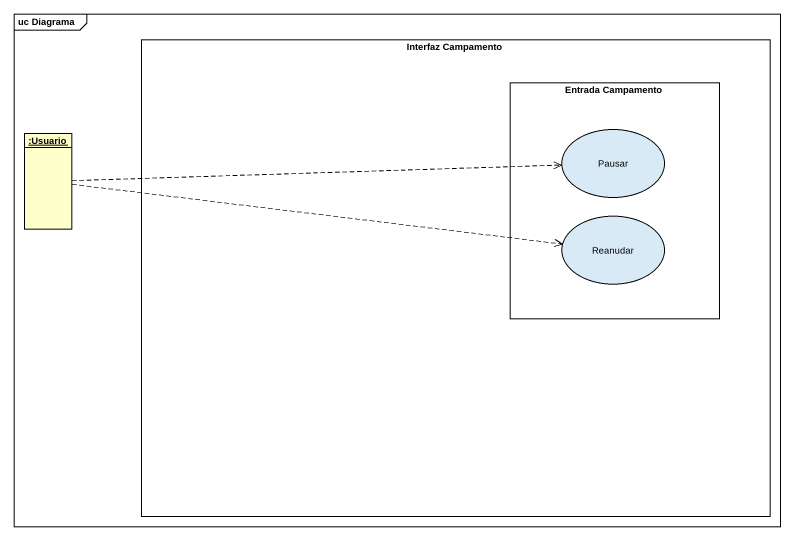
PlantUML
@startuml
mainframe uc Diagrama
allowmixing
hide circle
hide empty members
rectangle "Interfaz Campamento" as Interfaz_Campamento {
  rectangle "Entrada Campamento" as Entrada_Campamento {
    usecase Pausar
    usecase Reanudar
  }
}
object ":Usuario" as Usuario
Usuario .right.> Pausar
Usuario .right.> Reanudar
@enduml
